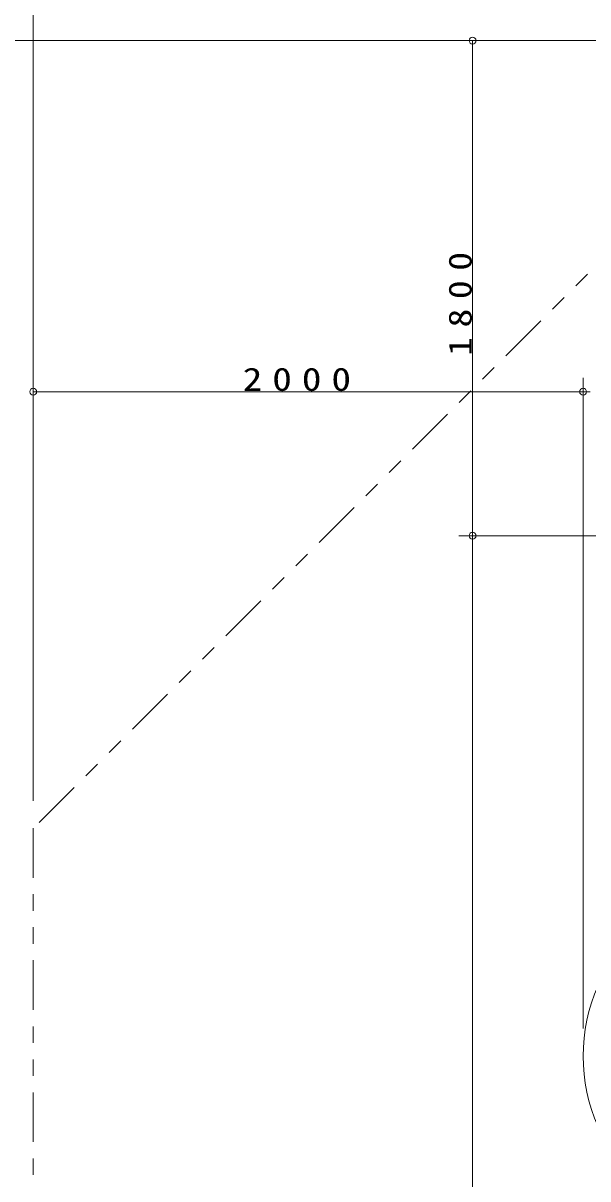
# Model space of a CAD drawing. Units: millimetres on the paper. Extents: x 0 to 420, y -594 to 297.
# Drawn here: x 51.4 to 85.6, y 190.7 to 260.7 of the extents above; entities that cross this region are included whole.
import ezdxf

# ---------------------------------------------------------------- set-up
doc = ezdxf.new("R2010")
doc.units = ezdxf.units.MM
doc.linetypes.add('USER3', pattern=[8, 3, -1, 1, -1, 1, -1])
for name, color, linetype, lineweight in [('0_2', 7, 'Continuous', 13), ('2D', 7, 'Continuous', 13), ('2D_DIMENSION', 7, 'Continuous', 13), ('2D_OUTLINE', 7, 'USER3', 13)]:
    doc.layers.add(name, color=color, linetype=linetype, lineweight=lineweight)
doc.styles.add('ＭＳ ゴシック', font='')
doc.styles.get('ＭＳ ゴシック').set_extended_font_data('MS Gothic')

msp = doc.modelspace()

# ---------------------------------------------------------------- linework, layer by layer
at = {"layer": '0_2'}
for p, q in [((78.652, 259.64), (78.652, 259.224)), ((52.022, 238.367), (52.438, 238.367)), ((85.355, 238.367), (84.938, 238.367)), ((85.355, 238.367), (85.772, 238.367)), ((78.652, 229.64), (78.652, 230.057)), ((78.652, 229.64), (78.652, 229.224))]:
    msp.add_line(p, q, dxfattribs=at)
for centre in [(78.652, 259.64), (52.022, 238.367), (85.355, 238.367), (85.355, 238.367), (78.652, 229.64), (78.652, 229.64)]:
    msp.add_circle(centre, 0.208, dxfattribs=at)
at = {"layer": '2D'}
msp.add_arc((95.938, 198.102), 10.583, 156.15553, 203.84447, dxfattribs=at)
at = {"layer": '2D_DIMENSION'}
for p, q in [((52.022, 213.576), (52.022, 268.807)), ((98.086, 259.64), (42.855, 259.64)), ((98.086, 259.64), (77.819, 259.64)), ((78.652, 230.057), (78.652, 259.224)), ((52.022, 213.576), (52.022, 239.201)), ((85.355, 199.769), (85.355, 239.201)), ((85.355, 199.769), (85.355, 239.201)), ((84.938, 238.367), (52.438, 238.367)), ((119.217, 229.64), (77.819, 229.64)), ((119.217, 229.64), (77.819, 229.64)), ((78.652, 229.224), (78.652, 88.422))]:
    msp.add_line(p, q, dxfattribs=at)
at = {"layer": '2D_OUTLINE'}
for p, q in [((99.753, 259.64), (52.022, 211.909)), ((52.022, 211.909), (52.022, 184.295))]:
    msp.add_line(p, q, dxfattribs=at)

# ---------------------------------------------------------------- texts
at = {"layer": '2D_DIMENSION', "insert": (78.624, 240.533), "char_height": 1.405, "attachment_point": 7, "rotation": 90, "style": 'ＭＳ ゴシック'}
msp.add_mtext('\\T1.5;\\W1.2;1800', dxfattribs=at)
at = {"layer": '2D_DIMENSION', "insert": (64.718, 238.395), "char_height": 1.405, "attachment_point": 7, "style": 'ＭＳ ゴシック'}
msp.add_mtext('\\T1.5;\\W1.25;2000', dxfattribs=at)

doc.saveas('drawing.dxf')
